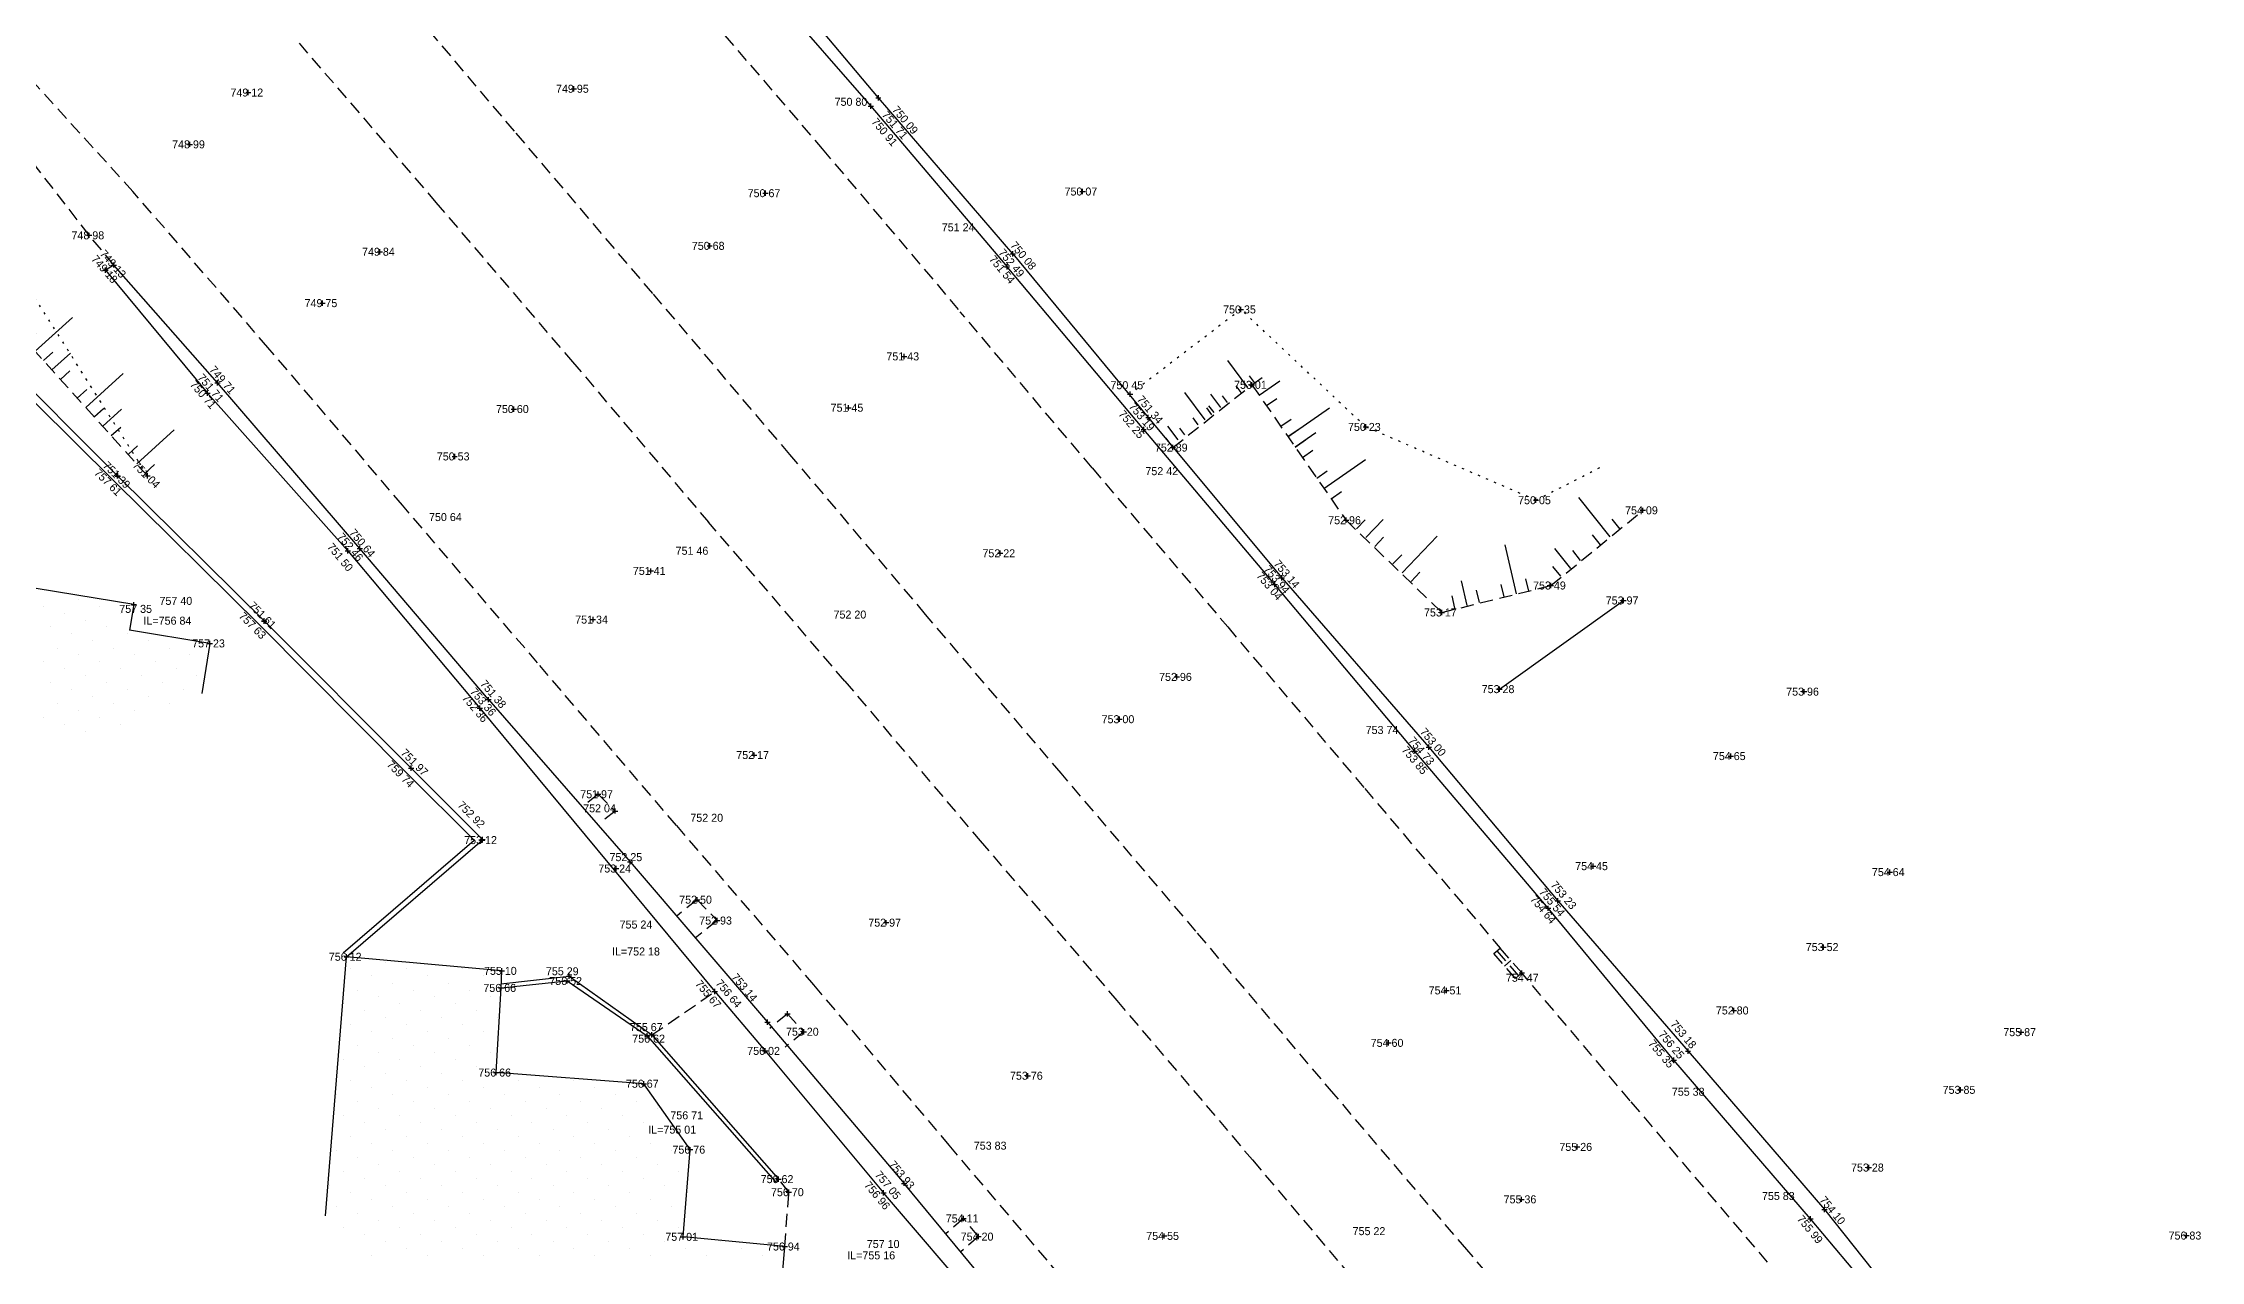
# Model space of a CAD drawing. Extents: x -1 to 212944, y -1 to 167548.
# Drawn here: x 170594.2 to 170696.7, y 133974.4 to 134032.2 of the extents above; entities that cross this region are included whole.
import ezdxf
from ezdxf.enums import TextEntityAlignment as Align

# ---------------------------------------------------------------- set-up
doc = ezdxf.new("R2010")
doc.units = 0
doc.header["$LTSCALE"] = 2.5
doc.header["$MEASUREMENT"] = 0
doc.header["$PDMODE"] = 2
doc.header["$PDSIZE"] = 0.125
doc.linetypes.add('DOT2', pattern=[0.125, 0, -0.125])
doc.linetypes.add('HIDDEN', pattern=[0.375, 0.25, -0.125])
doc.layers.get('0').update_dxf_attribs({"linetype": 'CONTINUOUS'})
for name, color, linetype in [('1501-8447-17-GOVA', 2, 'CONTINUOUS'), ('1501-8447-17-PTS', 7, 'CONTINUOUS'), ('1501-8447-18-GOVA', 2, 'CONTINUOUS'), ('1501-8447-18-PTS', 7, 'CONTINUOUS'), ('1509', 52, 'HIDDEN'), ('1510', 1, 'DOT2'), ('1510-PL', 52, 'CONTINUOUS'), ('2-D', 7, 'CONTINUOUS'), ('2200', 10, 'CONTINUOUS'), ('2200-PL', 10, 'CONTINUOUS'), ('2404', 210, 'HIDDEN'), ('2601', 32, 'CONTINUOUS'), ('2602', 32, 'CONTINUOUS'), ('4903', 152, 'HIDDEN')]:
    doc.layers.add(name, color=color, linetype=linetype)

# ---------------------------------------------------------------- blocks, each defined once
blk = doc.blocks.new('*X')
at = {"layer": '2200', "color": 0}
for p, q in [((170594.26, 134005.46), (170594.26, 134005.46)), ((170594.92, 134006.13), (170594.92, 134006.13)), ((170595.92, 134005.79), (170595.92, 134005.79)), ((170596.91, 134005.46), (170596.91, 134005.46)), ((170594.59, 134004.47), (170594.59, 134004.47)), ((170595.26, 134005.13), (170595.26, 134005.13)), ((170596.25, 134004.8), (170596.25, 134004.8)), ((170597.24, 134004.47), (170597.24, 134004.47)), ((170597.91, 134005.13), (170597.91, 134005.13)), ((170594.92, 134003.47), (170594.92, 134003.47)), ((170595.59, 134004.14), (170595.59, 134004.14)), ((170596.58, 134003.81), (170596.58, 134003.81)), ((170597.58, 134003.47), (170597.58, 134003.47)), ((170598.24, 134004.14), (170598.24, 134004.14)), ((170599.23, 134003.81), (170599.23, 134003.81)), ((170600.23, 134003.47), (170600.23, 134003.47)), ((170594.26, 134002.81), (170594.26, 134002.81)), ((170595.26, 134002.48), (170595.26, 134002.48)), ((170595.92, 134003.14), (170595.92, 134003.14)), ((170596.91, 134002.81), (170596.91, 134002.81)), ((170597.91, 134002.48), (170597.91, 134002.48)), ((170598.57, 134003.14), (170598.57, 134003.14)), ((170599.57, 134002.81), (170599.57, 134002.81)), ((170600.56, 134002.48), (170600.56, 134002.48)), ((170601.22, 134003.14), (170601.22, 134003.14)), ((170594.59, 134001.82), (170594.59, 134001.82)), ((170595.59, 134001.49), (170595.59, 134001.49)), ((170596.25, 134002.15), (170596.25, 134002.15)), ((170597.24, 134001.82), (170597.24, 134001.82)), ((170598.24, 134001.49), (170598.24, 134001.49)), ((170598.9, 134002.15), (170598.9, 134002.15)), ((170599.9, 134001.82), (170599.9, 134001.82)), ((170600.89, 134001.49), (170600.89, 134001.49)), ((170601.55, 134002.15), (170601.55, 134002.15)), ((170594.92, 134000.82), (170594.92, 134000.82)), ((170595.92, 134000.49), (170595.92, 134000.49)), ((170596.58, 134001.15), (170596.58, 134001.15)), ((170597.58, 134000.82), (170597.58, 134000.82)), ((170598.57, 134000.49), (170598.57, 134000.49)), ((170599.23, 134001.15), (170599.23, 134001.15)), ((170600.23, 134000.82), (170600.23, 134000.82)), ((170594.26, 134000.16), (170594.26, 134000.16)), ((170595.26, 133999.83), (170595.26, 133999.83)), ((170596.25, 133999.5), (170596.25, 133999.5)), ((170596.91, 134000.16), (170596.91, 134000.16)), ((170597.91, 133999.83), (170597.91, 133999.83)), ((170608.85, 133988.23), (170608.85, 133988.23)), ((170610.5, 133988.56), (170610.5, 133988.56)), ((170611.5, 133988.23), (170611.5, 133988.23)), ((170614.15, 133988.23), (170614.15, 133988.23)), ((170609.18, 133987.23), (170609.18, 133987.23)), ((170609.84, 133987.9), (170609.84, 133987.9)), ((170610.83, 133987.56), (170610.83, 133987.56)), ((170611.83, 133987.23), (170611.83, 133987.23)), ((170612.49, 133987.9), (170612.49, 133987.9)), ((170613.49, 133987.56), (170613.49, 133987.56)), ((170614.48, 133987.23), (170614.48, 133987.23)), ((170615.14, 133987.9), (170615.14, 133987.9)), ((170608.51, 133986.57), (170608.51, 133986.57)), ((170609.51, 133986.24), (170609.51, 133986.24)), ((170610.17, 133986.9), (170610.17, 133986.9)), ((170611.17, 133986.57), (170611.17, 133986.57)), ((170612.16, 133986.24), (170612.16, 133986.24)), ((170612.82, 133986.9), (170612.82, 133986.9)), ((170613.82, 133986.57), (170613.82, 133986.57)), ((170614.81, 133986.24), (170614.81, 133986.24)), ((170615.48, 133986.9), (170615.48, 133986.9)), ((170608.85, 133985.58), (170608.85, 133985.58)), ((170609.84, 133985.24), (170609.84, 133985.24)), ((170610.5, 133985.91), (170610.5, 133985.91)), ((170610.83, 133984.91), (170610.83, 133984.91)), ((170611.5, 133985.58), (170611.5, 133985.58)), ((170612.49, 133985.24), (170612.49, 133985.24)), ((170613.15, 133985.91), (170613.15, 133985.91)), ((170613.49, 133984.91), (170613.49, 133984.91)), ((170614.15, 133985.58), (170614.15, 133985.58)), ((170615.14, 133985.24), (170615.14, 133985.24)), ((170615.81, 133985.91), (170615.81, 133985.91)), ((170608.51, 133983.92), (170608.51, 133983.92)), ((170609.18, 133984.58), (170609.18, 133984.58)), ((170610.17, 133984.25), (170610.17, 133984.25)), ((170611.17, 133983.92), (170611.17, 133983.92)), ((170611.83, 133984.58), (170611.83, 133984.58)), ((170612.82, 133984.25), (170612.82, 133984.25)), ((170613.82, 133983.92), (170613.82, 133983.92)), ((170614.48, 133984.58), (170614.48, 133984.58)), ((170615.48, 133984.25), (170615.48, 133984.25)), ((170608.85, 133982.92), (170608.85, 133982.92)), ((170609.51, 133983.59), (170609.51, 133983.59)), ((170610.5, 133983.26), (170610.5, 133983.26)), ((170611.5, 133982.92), (170611.5, 133982.92)), ((170612.16, 133983.59), (170612.16, 133983.59)), ((170613.15, 133983.26), (170613.15, 133983.26)), ((170614.15, 133982.92), (170614.15, 133982.92)), ((170614.81, 133983.59), (170614.81, 133983.59)), ((170615.81, 133983.26), (170615.81, 133983.26)), ((170616.8, 133982.92), (170616.8, 133982.92)), ((170619.45, 133982.92), (170619.45, 133982.92)), ((170608.18, 133982.26), (170608.18, 133982.26)), ((170609.18, 133981.93), (170609.18, 133981.93)), ((170609.84, 133982.59), (170609.84, 133982.59)), ((170610.83, 133982.26), (170610.83, 133982.26)), ((170611.83, 133981.93), (170611.83, 133981.93)), ((170612.49, 133982.59), (170612.49, 133982.59)), ((170613.49, 133982.26), (170613.49, 133982.26)), ((170614.48, 133981.93), (170614.48, 133981.93)), ((170615.14, 133982.59), (170615.14, 133982.59)), ((170616.14, 133982.26), (170616.14, 133982.26)), ((170617.13, 133981.93), (170617.13, 133981.93)), ((170617.8, 133982.59), (170617.8, 133982.59)), ((170618.79, 133982.26), (170618.79, 133982.26)), ((170619.78, 133981.93), (170619.78, 133981.93)), ((170620.45, 133982.59), (170620.45, 133982.59)), ((170621.44, 133982.26), (170621.44, 133982.26)), ((170622.44, 133981.93), (170622.44, 133981.93)), ((170608.51, 133981.27), (170608.51, 133981.27)), ((170609.51, 133980.94), (170609.51, 133980.94)), ((170610.17, 133981.6), (170610.17, 133981.6)), ((170611.17, 133981.27), (170611.17, 133981.27)), ((170612.16, 133980.94), (170612.16, 133980.94)), ((170612.82, 133981.6), (170612.82, 133981.6)), ((170613.82, 133981.27), (170613.82, 133981.27)), ((170614.81, 133980.94), (170614.81, 133980.94)), ((170615.48, 133981.6), (170615.48, 133981.6)), ((170616.47, 133981.27), (170616.47, 133981.27)), ((170617.46, 133980.94), (170617.46, 133980.94)), ((170618.13, 133981.6), (170618.13, 133981.6)), ((170619.12, 133981.27), (170619.12, 133981.27)), ((170620.12, 133980.94), (170620.12, 133980.94)), ((170620.78, 133981.6), (170620.78, 133981.6)), ((170621.77, 133981.27), (170621.77, 133981.27)), ((170622.77, 133980.94), (170622.77, 133980.94)), ((170623.43, 133981.6), (170623.43, 133981.6)), ((170608.85, 133980.27), (170608.85, 133980.27)), ((170609.84, 133979.94), (170609.84, 133979.94)), ((170610.5, 133980.6), (170610.5, 133980.6)), ((170611.5, 133980.27), (170611.5, 133980.27)), ((170612.49, 133979.94), (170612.49, 133979.94)), ((170613.15, 133980.6), (170613.15, 133980.6)), ((170614.15, 133980.27), (170614.15, 133980.27)), ((170615.14, 133979.94), (170615.14, 133979.94)), ((170615.81, 133980.6), (170615.81, 133980.6)), ((170616.8, 133980.27), (170616.8, 133980.27)), ((170617.8, 133979.94), (170617.8, 133979.94)), ((170618.46, 133980.6), (170618.46, 133980.6)), ((170619.45, 133980.27), (170619.45, 133980.27)), ((170620.45, 133979.94), (170620.45, 133979.94)), ((170621.11, 133980.6), (170621.11, 133980.6)), ((170622.1, 133980.27), (170622.1, 133980.27)), ((170623.1, 133979.94), (170623.1, 133979.94)), ((170623.76, 133980.6), (170623.76, 133980.6)), ((170608.18, 133979.61), (170608.18, 133979.61)), ((170609.18, 133979.28), (170609.18, 133979.28)), ((170610.17, 133978.95), (170610.17, 133978.95)), ((170610.83, 133979.61), (170610.83, 133979.61)), ((170611.83, 133979.28), (170611.83, 133979.28)), ((170612.82, 133978.95), (170612.82, 133978.95)), ((170613.49, 133979.61), (170613.49, 133979.61)), ((170614.48, 133979.28), (170614.48, 133979.28)), ((170615.48, 133978.95), (170615.48, 133978.95)), ((170616.14, 133979.61), (170616.14, 133979.61)), ((170617.13, 133979.28), (170617.13, 133979.28)), ((170618.13, 133978.95), (170618.13, 133978.95)), ((170618.79, 133979.61), (170618.79, 133979.61)), ((170619.78, 133979.28), (170619.78, 133979.28)), ((170620.78, 133978.95), (170620.78, 133978.95)), ((170621.44, 133979.61), (170621.44, 133979.61)), ((170622.44, 133979.28), (170622.44, 133979.28)), ((170623.43, 133978.95), (170623.43, 133978.95)), ((170624.09, 133979.61), (170624.09, 133979.61)), ((170607.85, 133977.95), (170607.85, 133977.95)), ((170608.51, 133978.62), (170608.51, 133978.62)), ((170609.51, 133978.28), (170609.51, 133978.28)), ((170610.5, 133977.95), (170610.5, 133977.95)), ((170611.17, 133978.62), (170611.17, 133978.62)), ((170612.16, 133978.28), (170612.16, 133978.28)), ((170613.15, 133977.95), (170613.15, 133977.95)), ((170613.82, 133978.62), (170613.82, 133978.62)), ((170614.81, 133978.28), (170614.81, 133978.28)), ((170615.81, 133977.95), (170615.81, 133977.95)), ((170616.47, 133978.62), (170616.47, 133978.62)), ((170617.46, 133978.28), (170617.46, 133978.28)), ((170618.46, 133977.95), (170618.46, 133977.95)), ((170619.12, 133978.62), (170619.12, 133978.62)), ((170620.12, 133978.28), (170620.12, 133978.28)), ((170621.11, 133977.95), (170621.11, 133977.95)), ((170621.77, 133978.62), (170621.77, 133978.62)), ((170622.77, 133978.28), (170622.77, 133978.28)), ((170623.76, 133977.95), (170623.76, 133977.95)), ((170624.42, 133978.62), (170624.42, 133978.62)), ((170608.18, 133976.96), (170608.18, 133976.96)), ((170608.85, 133977.62), (170608.85, 133977.62)), ((170609.84, 133977.29), (170609.84, 133977.29)), ((170610.83, 133976.96), (170610.83, 133976.96)), ((170611.5, 133977.62), (170611.5, 133977.62)), ((170612.49, 133977.29), (170612.49, 133977.29)), ((170613.49, 133976.96), (170613.49, 133976.96)), ((170614.15, 133977.62), (170614.15, 133977.62)), ((170615.14, 133977.29), (170615.14, 133977.29)), ((170616.14, 133976.96), (170616.14, 133976.96)), ((170616.8, 133977.62), (170616.8, 133977.62)), ((170617.8, 133977.29), (170617.8, 133977.29)), ((170618.79, 133976.96), (170618.79, 133976.96)), ((170619.45, 133977.62), (170619.45, 133977.62)), ((170620.45, 133977.29), (170620.45, 133977.29)), ((170621.44, 133976.96), (170621.44, 133976.96)), ((170622.1, 133977.62), (170622.1, 133977.62)), ((170623.1, 133977.29), (170623.1, 133977.29)), ((170624.09, 133976.96), (170624.09, 133976.96)), ((170624.76, 133977.62), (170624.76, 133977.62)), ((170608.51, 133975.96), (170608.51, 133975.96)), ((170609.18, 133976.63), (170609.18, 133976.63)), ((170610.17, 133976.3), (170610.17, 133976.3)), ((170611.17, 133975.96), (170611.17, 133975.96)), ((170611.83, 133976.63), (170611.83, 133976.63)), ((170612.82, 133976.3), (170612.82, 133976.3)), ((170613.82, 133975.96), (170613.82, 133975.96)), ((170614.48, 133976.63), (170614.48, 133976.63)), ((170615.48, 133976.3), (170615.48, 133976.3)), ((170616.47, 133975.96), (170616.47, 133975.96)), ((170617.13, 133976.63), (170617.13, 133976.63)), ((170618.13, 133976.3), (170618.13, 133976.3)), ((170619.12, 133975.96), (170619.12, 133975.96)), ((170619.78, 133976.63), (170619.78, 133976.63)), ((170620.78, 133976.3), (170620.78, 133976.3)), ((170621.77, 133975.96), (170621.77, 133975.96)), ((170622.44, 133976.63), (170622.44, 133976.63)), ((170623.43, 133976.3), (170623.43, 133976.3)), ((170624.42, 133975.96), (170624.42, 133975.96)), ((170609.51, 133975.63), (170609.51, 133975.63)), ((170609.84, 133974.64), (170609.84, 133974.64)), ((170610.5, 133975.3), (170610.5, 133975.3)), ((170611.5, 133974.97), (170611.5, 133974.97)), ((170612.16, 133975.63), (170612.16, 133975.63)), ((170612.49, 133974.64), (170612.49, 133974.64)), ((170613.15, 133975.3), (170613.15, 133975.3)), ((170614.15, 133974.97), (170614.15, 133974.97)), ((170614.81, 133975.63), (170614.81, 133975.63)), ((170615.14, 133974.64), (170615.14, 133974.64)), ((170615.81, 133975.3), (170615.81, 133975.3)), ((170616.8, 133974.97), (170616.8, 133974.97)), ((170617.46, 133975.63), (170617.46, 133975.63)), ((170617.8, 133974.64), (170617.8, 133974.64)), ((170618.46, 133975.3), (170618.46, 133975.3)), ((170619.45, 133974.97), (170619.45, 133974.97)), ((170620.12, 133975.63), (170620.12, 133975.63)), ((170620.45, 133974.64), (170620.45, 133974.64)), ((170621.11, 133975.3), (170621.11, 133975.3)), ((170622.1, 133974.97), (170622.1, 133974.97)), ((170622.77, 133975.63), (170622.77, 133975.63)), ((170623.1, 133974.64), (170623.1, 133974.64)), ((170623.76, 133975.3), (170623.76, 133975.3)), ((170624.76, 133974.97), (170624.76, 133974.97)), ((170625.75, 133974.64), (170625.75, 133974.64)), ((170626.41, 133975.3), (170626.41, 133975.3)), ((170627.41, 133974.97), (170627.41, 133974.97)), ((170628.4, 133974.64), (170628.4, 133974.64))]:
    blk.add_line(p, q, dxfattribs=at)
blk = doc.blocks.new('TERAS')
for p, q in [((1, 0), (1, 0.8)), ((0.2, 0), (0.2, 0.4)), ((0, 0), (0, 0.2)), ((0.4, 0), (0.4, 0.2)), ((0.8, 0), (0.8, 0.2)), ((1.2, 0), (1.2, 0.2))]:
    blk.add_line(p, q)

msp = doc.modelspace()

# ---------------------------------------------------------------- linework, layer by layer
at = {"layer": '1501-8447-17-PTS'}
for p in [(170651.13, 134019.55, 750.35), (170645.87, 134015.53, 750.45), (170651.65, 134015.97, 753.01), (170646.51, 134013.85, 752.25), (170646.73, 134014.42, 751.34), (170657.06, 134013.97, 750.23), (170647.89, 134012.99, 752.89), (170665.14, 134010.49, 750.05), (170656.12, 134009.54, 752.96), (170670.22, 134010.01, 754.09), (170639.7, 134007.97, 752.22), (170652.74, 134006.49, 753.04), (170653.07, 134006.8, 753.14), (170665.85, 134006.44, 753.49), (170669.3, 134005.73, 753.97), (170660.67, 134005.16, 753.17), (170648.09, 134002.1, 752.96), (170663.41, 134001.52, 753.28), (170677.87, 134001.4, 753.96), (170645.36, 134000.09, 753), (170628.01, 133998.39, 752.17), (170659.39, 133998.58, 753.85), (170660.05, 133998.76, 753), (170674.39, 133998.34, 754.65), (170620.6, 133996.53, 751.97), (170621.41, 133995.73, 752.06), (170615.09, 133994.35, 753.12), (170621.46, 133993, 753.24), (170622.13, 133993.31, 752.25), (170667.85, 133993.11, 754.45), (170681.94, 133992.83, 754.64), (170625.3, 133991.52, 752.5), (170665.72, 133991.11, 754.64), (170666.18, 133991.47, 753.23), (170626.25, 133990.53, 752.93), (170634.28, 133990.43, 752.97), (170678.8, 133989.27, 753.52), (170608.66, 133988.81, 756.12), (170616.03, 133988.14, 755.1), (170619.22, 133987.89, 755.29), (170664.47, 133988.04, 754.47), (170616, 133987.33, 756.66), (170619.13, 133987.66, 756.52), (170626.15, 133987.16, 755.67), (170660.89, 133987.21, 754.51), (170629.59, 133986.1, 753.11), (170674.53, 133986.26, 752.8), (170622.93, 133985.06, 756.62), (170623.16, 133985.1, 755.67), (170628.65, 133985.7, 753.14), (170630.37, 133985.25, 753.2), (170688.18, 133985.23, 755.87), (170628.53, 133984.34, 756.02), (170658.14, 133984.72, 754.6), (170671.69, 133983.9, 755.35), (170672.36, 133984.33, 753.18), (170615.76, 133983.31, 756.66), (170622.77, 133982.78, 756.67), (170641.01, 133983.16, 753.76), (170685.3, 133982.49, 753.85), (170624.98, 133979.65, 756.76), (170667.1, 133979.78, 755.26), (170680.95, 133978.8, 753.28), (170629.17, 133978.25, 756.62), (170629.66, 133977.63, 756.7), (170634.15, 133977.6, 756.96), (170635.13, 133978.05, 753.93), (170664.45, 133977.29, 755.36), (170678.84, 133976.8, 754.1), (170637.96, 133976.38, 754.11), (170647.48, 133975.55, 754.55), (170678.18, 133976.36, 755.99), (170696.03, 133975.57, 756.83), (170624.64, 133975.51, 757.01), (170629.47, 133975.05, 756.94), (170638.67, 133975.52, 754.2)]:
    msp.add_point(p, dxfattribs=at)
at = {"layer": '1501-8447-18-PTS'}
for p in [(170603.99, 134029.85, 749.12), (170619.45, 134030.03, 749.95), (170633.55, 134029.2, 750.91), (170633.91, 134029.6, 750.09), (170601.22, 134027.39, 748.99), (170628.55, 134025.07, 750.67), (170643.6, 134025.15, 750.07), (170596.44, 134023.07, 748.98), (170597.61, 134021.66, 749.13), (170610.24, 134022.29, 749.84), (170625.9, 134022.57, 750.68), (170640.3, 134022.19, 750.08), (170597.21, 134021.41, 749.18), (170640.02, 134021.57, 751.54), (170607.51, 134019.85, 749.75), (170635.14, 134017.32, 751.43), (170602.05, 134015.57, 750.71), (170602.53, 134016.07, 749.71), (170616.6, 134014.82, 750.6), (170632.49, 134014.88, 751.45), (170613.79, 134012.57, 750.53), (170597.78, 134011.65, 757.61), (170597.79, 134011.64, 751.39), (170599.2, 134011.65, 751.04), (170608.72, 134008.09, 751.5), (170609.29, 134008.2, 750.64), (170623.1, 134007.13, 751.41), (170598.55, 134005.53, 757.35), (170604.74, 134004.77, 751.61), (170604.74, 134004.75, 757.63), (170620.36, 134004.82, 751.34), (170602.17, 134003.69, 757.23), (170614.99, 134000.62, 752.36), (170615.4, 134001.02, 751.38), (170611.72, 133997.76, 751.97), (170611.72, 133997.77, 759.74), (170615.11, 133994.38, 752.92)]:
    msp.add_point(p, dxfattribs=at)
at = {"layer": '1509'}
for p, q in [((170599.2, 134011.65), (170591.85, 134019.79)), ((170647.89, 134012.99), (170651.65, 134015.97)), ((170651.65, 134015.97), (170656.12, 134009.54)), ((170656.12, 134009.54), (170660.67, 134005.16)), ((170665.85, 134006.44), (170670.22, 134010.01)), ((170660.67, 134005.16), (170665.85, 134006.44))]:
    msp.add_line(p, q, dxfattribs=at)
at = {"layer": '1510'}
for p, q in [((170599.2, 134011.65), (170593.41, 134020.8)), ((170651.13, 134019.55), (170645.87, 134015.53)), ((170657.06, 134013.97), (170651.13, 134019.55)), ((170665.14, 134010.49), (170657.06, 134013.97)), ((170665.14, 134010.49), (170668.3, 134012.11))]:
    msp.add_line(p, q, dxfattribs=at)
at = {"layer": '2-D'}
msp.add_line((170665.72, 133991.11), (170665.72, 133991.11), dxfattribs=at)
msp.add_line((170665.72, 133991.11), (170665.72, 133991.11), dxfattribs=at)
at = {"layer": '2200'}
for p, q in [((170598.55, 134005.53), (170591.54, 134006.69)), ((170598.55, 134005.53), (170598.35, 134004.32)), ((170602.17, 134003.69), (170598.35, 134004.32)), ((170602.17, 134003.69), (170601.78, 134001.31)), ((170607.65, 133976.5), (170608.66, 133988.81)), ((170616.03, 133988.14), (170608.66, 133988.81)), ((170616, 133987.33), (170616.03, 133988.14)), ((170615.76, 133983.31), (170616, 133987.33)), ((170622.77, 133982.78), (170615.76, 133983.31)), ((170624.98, 133979.65), (170622.77, 133982.78)), ((170624.64, 133975.51), (170624.98, 133979.65)), ((170629.47, 133975.05), (170624.64, 133975.51)), ((170628.87, 133967.89), (170629.47, 133975.05))]:
    msp.add_line(p, q, dxfattribs=at)
at = {"layer": '2404'}
for p, q in [((170616.63, 134028.01), (170610.09, 134035.73)), ((170624.79, 134034.7), (170631.24, 134027.18)), ((170598.51, 134025.15), (170592.11, 134032.19)), ((170606.4, 134032.2), (170612.9, 134024.63)), ((170596.44, 134023.07), (170590.48, 134030.76)), ((170623.2, 134020.31), (170616.63, 134028.01)), ((170631.24, 134027.18), (170637.8, 134019.44)), ((170604.92, 134017.75), (170598.51, 134025.15)), ((170612.9, 134024.63), (170619.39, 134017.06)), ((170597.61, 134021.66), (170596.44, 134023.07)), ((170629.71, 134012.66), (170623.2, 134020.31)), ((170644.07, 134012.02), (170637.8, 134019.44)), ((170611.31, 134010.26), (170604.92, 134017.75)), ((170619.39, 134017.06), (170625.85, 134009.44)), ((170636.15, 134005.07), (170629.71, 134012.66)), ((170644.07, 134012.02), (170650.5, 134004.47)), ((170617.73, 134002.76), (170611.31, 134010.26)), ((170632.32, 134001.9), (170625.85, 134009.44)), ((170642.59, 133997.53), (170636.15, 134005.07)), ((170650.5, 134004.47), (170657.01, 133996.8)), ((170624.32, 133995.04), (170617.73, 134002.76)), ((170632.32, 134001.9), (170638.75, 133994.31)), ((170648.99, 133990.02), (170642.59, 133997.53)), ((170620.6, 133996.53), (170620.06, 133996.1)), ((170620.6, 133996.53), (170621.41, 133995.73)), ((170657.01, 133996.8), (170663.44, 133989.22)), ((170621.41, 133995.73), (170620.77, 133995.22)), ((170624.32, 133995.04), (170630.83, 133987.48)), ((170638.75, 133994.31), (170645.23, 133986.74)), ((170625.3, 133991.52), (170624.35, 133990.76)), ((170625.3, 133991.52), (170626.25, 133990.53)), ((170626.25, 133990.53), (170625.21, 133989.69)), ((170655.54, 133982.3), (170648.99, 133990.02)), ((170669.62, 133981.97), (170664.47, 133988.04)), ((170623.16, 133985.1), (170626.15, 133987.16)), ((170630.83, 133987.48), (170637.25, 133979.87)), ((170629.59, 133986.1), (170628.75, 133985.4)), ((170629.59, 133986.1), (170630.37, 133985.25)), ((170645.23, 133986.74), (170651.68, 133979.16)), ((170630.37, 133985.25), (170629.49, 133984.52)), ((170661.85, 133974.91), (170655.54, 133982.3)), ((170676.14, 133974.3), (170669.62, 133981.97)), ((170637.25, 133979.87), (170643.73, 133972.25)), ((170651.68, 133979.16), (170658.13, 133971.54)), ((170629.66, 133977.63), (170629.17, 133978.25)), ((170629.47, 133975.05), (170629.66, 133977.63)), ((170637.96, 133976.38, 754.14), (170637.11, 133975.65, 754.14)), ((170638.67, 133975.52), (170637.96, 133976.38)), ((170638.67, 133975.52), (170637.82, 133974.79)), ((170668.22, 133967.41), (170661.85, 133974.91))]:
    msp.add_line(p, q, dxfattribs=at)
at = {"layer": '2601'}
for p, q in [((170627.02, 134036.69), (170633.55, 134029.2)), ((170633.91, 134029.6), (170630.22, 134034)), ((170633.55, 134029.2), (170640.02, 134021.57)), ((170640.3, 134022.19), (170633.91, 134029.6)), ((170640.3, 134022.19), (170646.73, 134014.42)), ((170597.61, 134021.66), (170597.21, 134021.41)), ((170597.21, 134021.41), (170602.05, 134015.57)), ((170602.53, 134016.07), (170597.61, 134021.66)), ((170646.51, 134013.85), (170640.02, 134021.57)), ((170597.58, 134011.43), (170590.67, 134018.27)), ((170597.79, 134011.64), (170591.08, 134018.36)), ((170609.29, 134008.2), (170602.53, 134016.07)), ((170602.05, 134015.57), (170608.72, 134008.09)), ((170652.74, 134006.49), (170646.51, 134013.85)), ((170646.73, 134014.42), (170653.07, 134006.8)), ((170604.74, 134004.77), (170597.79, 134011.64)), ((170604.53, 134004.56), (170597.58, 134011.43)), ((170608.72, 134008.09), (170614.99, 134000.62)), ((170615.4, 134001.02), (170609.29, 134008.2)), ((170659.39, 133998.58), (170652.74, 134006.49)), ((170653.07, 134006.8), (170660.05, 133998.76)), ((170611.51, 133997.55), (170604.53, 134004.56)), ((170611.72, 133997.76), (170604.74, 134004.77)), ((170614.99, 134000.62), (170626.15, 133987.16)), ((170615.4, 134001.02), (170622.13, 133993.31)), ((170665.72, 133991.11), (170659.39, 133998.58)), ((170660.05, 133998.76), (170666.18, 133991.47)), ((170614.71, 133994.35), (170611.51, 133997.55)), ((170615.11, 133994.38), (170611.72, 133997.76)), ((170608.5, 133989), (170614.71, 133994.35)), ((170608.66, 133988.81), (170615.09, 133994.35)), ((170622.13, 133993.31), (170628.65, 133985.7)), ((170671.69, 133983.9), (170665.72, 133991.11)), ((170666.18, 133991.47), (170672.36, 133984.33)), ((170615.98, 133987.53), (170619.22, 133987.89)), ((170616, 133987.33), (170619.13, 133987.66)), ((170619.13, 133987.66), (170622.93, 133985.06)), ((170619.22, 133987.89), (170623.16, 133985.1)), ((170626.15, 133987.16), (170628.53, 133984.34)), ((170622.93, 133985.06), (170629.02, 133978.12)), ((170623.16, 133985.1), (170629.17, 133978.25)), ((170628.65, 133985.7), (170635.13, 133978.05)), ((170628.53, 133984.34), (170634.15, 133977.6)), ((170678.18, 133976.36), (170671.69, 133983.9)), ((170672.36, 133984.33), (170678.84, 133976.8)), ((170629.02, 133978.12), (170629.17, 133978.25)), ((170641.51, 133970.34), (170635.13, 133978.05)), ((170640.73, 133969.94), (170634.15, 133977.6)), ((170678.84, 133976.8), (170685.53, 133968.41)), ((170685.04, 133968.21), (170678.18, 133976.36))]:
    msp.add_line(p, q, dxfattribs=at)
at = {"layer": '2602'}
msp.add_line((170663.41, 134001.52), (170669.3, 134005.73), dxfattribs=at)
at = {"layer": '4903'}
for p, q in [((170663.14, 133988.96), (170663.44, 133989.22)), ((170664.32, 133987.91), (170663.29, 133989.09)), ((170664.47, 133988.04), (170663.44, 133989.22)), ((170664.17, 133987.78), (170663.14, 133988.96)), ((170663.95, 133988.63), (170663.65, 133988.37)), ((170664.47, 133988.04), (170664.17, 133987.78))]:
    msp.add_line(p, q, dxfattribs=at)

# ---------------------------------------------------------------- block references
at = {"layer": '1510-PL'}
for p, xscale, yscale, zscale, rotation in [((170591.85, 134019.79), 3, 3, 3, 312.0804078543932), ((170594.26, 134017.12), 3, 3, 3, 312.0804078531556), ((170649.85, 134014.65, 752.42), 2, 2, 2, 36.64067345289438), ((170651.65, 134015.97), 3, 3, 3, 304.8062096593453), ((170596.68, 134014.45), 3, 3, 3, 312.0804078531556), ((170647.82, 134013.12, 752.42), 2, 2, 2, 36.64067345289438), ((170653.36, 134013.51), 3, 3, 3, 304.8062096593453), ((170656.62, 134009.13), 3, 3, 3, 316.0906053915354), ((170666.32, 134006.88), 3, 3, 3, 38.54214730852068), ((170661.29, 134005.36), 3, 3, 3, 13.05968461157469)]:
    msp.add_blockref('TERAS', p, dxfattribs=dict(at, xscale=xscale, yscale=yscale, zscale=zscale, rotation=rotation))
at = {"layer": '2200'}
msp.add_blockref('*X', (0, 0), dxfattribs=at)
msp.add_blockref('*X', (0, 0), dxfattribs=at)
msp.add_blockref('*X', (0, 0), dxfattribs=at)
msp.add_blockref('*X', (0, 0), dxfattribs=at)
msp.add_blockref('*X', (0, 0), dxfattribs=at)
msp.add_blockref('*X', (0, 0), dxfattribs=at)
at = {"layer": '2200-PL', "lineweight": 0}
msp.add_blockref('*X', (0, 0), dxfattribs=at)
msp.add_blockref('*X', (0, 0), dxfattribs=at)

# ---------------------------------------------------------------- texts
at = {"layer": '1501-8447-17-GOVA'}
for s, p in [('750 35 ', (170651.13, 134019.55, 750.35)), ('750 45 ', (170645.78, 134015.95, 750.45)), ('753 01 ', (170651.65, 134015.97, 753.01)), ('750 23 ', (170657.06, 134013.97, 750.23)), ('752 89 ', (170647.89, 134012.99, 752.89)), ('752 42 ', (170647.44, 134011.87, 752.42)), ('750 05 ', (170665.14, 134010.49, 750.05)), ('752 96 ', (170656.12, 134009.54, 752.96)), ('754 09 ', (170670.22, 134010.01, 754.09)), ('752 22 ', (170639.7, 134007.97, 752.22)), ('753 49 ', (170665.85, 134006.44, 753.49)), ('753 97 ', (170669.3, 134005.73, 753.97)), ('752 20 ', (170632.63, 134005.06, 752.2)), ('753 17 ', (170660.67, 134005.16, 753.17)), ('752 96 ', (170648.09, 134002.1, 752.96)), ('753 28 ', (170663.41, 134001.52, 753.28)), ('753 96 ', (170677.87, 134001.4, 753.96)), ('753 00 ', (170645.36, 134000.09, 753)), ('753 74 ', (170657.9, 133999.58, 753.74)), ('752 17 ', (170628.01, 133998.39, 752.17)), ('754 65 ', (170674.39, 133998.34, 754.65)), ('751 97 ', (170620.6, 133996.53, 751.97)), ('752 04 ', (170620.74, 133995.86, 752.04)), ('752 20 ', (170625.83, 133995.41, 752.2)), ('753 12 ', (170615.09, 133994.35, 753.12)), ('753 24 ', (170621.46, 133993, 753.24)), ('752 25 ', (170621.99, 133993.54, 752.25)), ('754 45 ', (170667.85, 133993.11, 754.45)), ('754 64 ', (170681.94, 133992.83, 754.64)), ('752 50 ', (170625.3, 133991.52, 752.5)), ('755 24 ', (170622.47, 133990.34, 755.24)), ('752 93 ', (170626.25, 133990.53, 752.93)), ('752 97 ', (170634.28, 133990.43, 752.97)), ('756 12 ', (170608.66, 133988.81, 756.12)), ('IL=752 18 ', (170622.47, 133989.06, 755.24)), ('753 52 ', (170678.8, 133989.27, 753.52)), ('755 10 ', (170616.03, 133988.14, 755.1)), ('755 29 ', (170618.97, 133988.12, 755.29)), ('754 47 ', (170664.56, 133987.81, 754.47)), ('756 66 ', (170616, 133987.33, 756.66)), ('756 52 ', (170619.13, 133987.66, 756.52)), ('754 51 ', (170660.89, 133987.21, 754.51)), ('752 80 ', (170674.53, 133986.26, 752.8)), ('755 67 ', (170622.96, 133985.47, 755.67)), ('756 62 ', (170623.07, 133984.92, 756.62)), ('753 20 ', (170630.37, 133985.25, 753.2)), ('754 60 ', (170658.14, 133984.72, 754.6)), ('755 87 ', (170688.18, 133985.23, 755.87)), ('756 02 ', (170628.53, 133984.34, 756.02)), ('756 66 ', (170615.76, 133983.31, 756.66)), ('756 67 ', (170622.77, 133982.78, 756.67)), ('753 76 ', (170641.01, 133983.16, 753.76)), ('755 38 ', (170672.44, 133982.4, 755.38)), ('753 85 ', (170685.3, 133982.49, 753.85)), ('756 71 ', (170624.88, 133981.28, 756.71)), ('756 76 ', (170624.98, 133979.65, 756.76)), ('753 83 ', (170639.29, 133979.84, 753.83)), ('755 26 ', (170667.1, 133979.78, 755.26)), ('753 28 ', (170680.95, 133978.8, 753.28)), ('756 62 ', (170629.17, 133978.25, 756.62)), ('756 70 ', (170629.66, 133977.63, 756.7)), ('755 36 ', (170664.45, 133977.29, 755.36)), ('755 83 ', (170676.72, 133977.45, 755.83)), ('757 01 ', (170624.64, 133975.51, 757.01)), ('754 11 ', (170637.96, 133976.38, 754.11)), ('754 20 ', (170638.67, 133975.52, 754.2)), ('754 55 ', (170647.48, 133975.55, 754.55)), ('755 22 ', (170657.28, 133975.78, 755.22)), ('756 83 ', (170696.03, 133975.57, 756.83)), ('756 94 ', (170629.47, 133975.05, 756.94)), ('757 10 ', (170634.21, 133975.17, 757.1))]:
    msp.add_text(s, height=0.38, dxfattribs=at).set_placement(p, align=Align.MIDDLE)
for s, rotation, p in [('752 25 ', 310.2468, (170645.98, 134014.04, 752.25)), ('753 19 ', 310.2468, (170646.47, 134014.4, 751.34)), ('751 34 ', 310.2468, (170646.86, 134014.74, 751.34)), ('753 14 ', 310.3233, (170653.35, 134006.93, 753.14)), ('753 04 ', 310.3233, (170652.53, 134006.36, 753.04)), ('753 94 ', 310.3233, (170652.88, 134006.67, 753.14)), ('754 73 ', 310.3074, (170659.75, 133998.53, 753)), ('753 00 ', 310.3074, (170660.3, 133998.95, 753)), ('753 85 ', 310.3074, (170659.43, 133998.09, 753.85)), ('755 54 ', 310.0597, (170665.95, 133991.34, 753.23)), ('753 23 ', 310.0597, (170666.5, 133991.68, 753.23)), ('754 64 ', 310.0597, (170665.53, 133991, 754.64)), ('753 14 ', 310.1634, (170627.6, 133987.3, 753.14)), ('755 67 ', 310.1634, (170625.88, 133986.98, 755.67)), ('756 64 ', 310.1634, (170626.85, 133987.01, 753.14)), ('755 35 ', 310.3124, (170671.14, 133984.15, 755.35)), ('756 25 ', 310.3124, (170671.62, 133984.58, 753.18)), ('753 18 ', 310.3124, (170672.19, 133985.07, 753.18)), ('753 93 ', 309.8223, (170635.07, 133978.4, 753.93)), ('756 96 ', 309.8223, (170633.9, 133977.42, 756.96)), ('757 05 ', 309.8223, (170634.41, 133977.91, 753.93)), ('754 10 ', 309.6283, (170679.27, 133976.71, 754.1)), ('755 99 ', 309.6283, (170678.2, 133975.81, 755.99))]:
    msp.add_text(s, height=0.38, rotation=rotation, dxfattribs=at).set_placement(p, align=Align.MIDDLE)
at = {"layer": '1501-8447-18-GOVA'}
for s, p in [('749 12 ', (170603.99, 134029.85, 749.12)), ('749 95 ', (170619.45, 134030.03, 749.95)), ('750 80 ', (170632.68, 134029.41, 750.8)), ('748 99 ', (170601.22, 134027.39, 748.99)), ('750 67 ', (170628.55, 134025.07, 750.67)), ('750 07 ', (170643.6, 134025.15, 750.07)), ('748 98 ', (170596.44, 134023.07, 748.98)), ('751 24 ', (170637.77, 134023.45, 751.24)), ('749 84 ', (170610.24, 134022.29, 749.84)), ('750 68 ', (170625.9, 134022.57, 750.68)), ('749 75 ', (170607.51, 134019.85, 749.75)), ('751 43 ', (170635.14, 134017.32, 751.43)), ('750 60 ', (170616.6, 134014.82, 750.6)), ('751 45 ', (170632.49, 134014.88, 751.45)), ('750 53 ', (170613.79, 134012.57, 750.53)), ('750 64 ', (170613.42, 134009.69, 750.64)), ('751 46 ', (170625.13, 134008.09, 751.46)), ('751 41 ', (170623.1, 134007.13, 751.41)), ('757 35 ', (170598.71, 134005.33, 757.35)), ('757 40 ', (170600.62, 134005.71, 757.4)), ('IL=756 84 ', (170600.22, 134004.77, 757.18)), ('751 34 ', (170620.36, 134004.82, 751.34)), ('757 23 ', (170602.17, 134003.69, 757.23)), ('IL=755 01', (170624.12, 133980.6, 757.18)), ('IL=755 16', (170633.57, 133974.63, 757.18))]:
    msp.add_text(s, height=0.38, dxfattribs=at).set_placement(p, align=Align.MIDDLE)
for s, rotation, p in [('751 71 ', 310.2969, (170634.74, 134028.25, 750.91)), ('750 09 ', 310.2969, (170635.23, 134028.49, 750.09)), ('750 91 ', 310.2969, (170634.25, 134027.92, 750.91)), ('750 08 ', 310.0529, (170640.84, 134022.05, 750.08)), ('749 18 ', 311.3524, (170597.21, 134021.41, 749.18)), ('749 13 ', 311.3524, (170597.61, 134021.66, 749.13)), ('751 54 ', 310.0529, (170639.83, 134021.39, 751.54)), ('752 49 ', 310.0529, (170640.28, 134021.7, 751.54)), ('749 71 ', 310.6612, (170602.81, 134016.15, 749.71)), ('750 71 ', 310.6612, (170601.89, 134015.45, 750.71)), ('751 71 ', 310.6612, (170602.25, 134015.77, 750.71)), ('757 61 ', 315.3317, (170597.38, 134011.29, 757.61)), ('751 39 ', 315.3317, (170597.79, 134011.64, 751.39)), ('751 04 ', 315.3317, (170599.2, 134011.65, 751.04)), ('751 50 ', 310.0087, (170608.4, 134007.73, 751.5)), ('752 46 ', 310.0087, (170608.88, 134008.21, 751.5)), ('750 64 ', 310.0087, (170609.45, 134008.4, 750.64)), ('751 61 ', 314.8771, (170604.71, 134004.98, 751.61)), ('757 63 ', 314.8771, (170604.24, 134004.49, 757.63)), ('752 36 ', 310.397, (170614.81, 134000.56, 752.36)), ('753 36 ', 310.397, (170615.19, 134000.86, 751.38)), ('751 38 ', 310.397, (170615.67, 134001.23, 751.38)), ('751 97 ', 315.0846, (170611.93, 133997.99, 751.97)), ('759 74 ', 315.0846, (170611.27, 133997.44, 759.74)), ('752 92 ', 315.0846, (170614.63, 133995.51, 752.92))]:
    msp.add_text(s, height=0.38, rotation=rotation, dxfattribs=at).set_placement(p, align=Align.MIDDLE)

doc.saveas('drawing.dxf')
